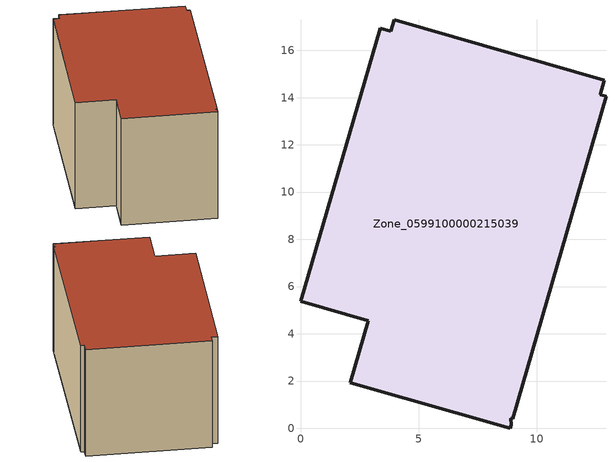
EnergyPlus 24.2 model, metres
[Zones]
Zone_0599100000215039
 floor ground (C_G): 8.99,0.39 8.9,0.42 8.93,0.16 8.88,0 2.11,1.93 2.86,4.56 0,5.38 3.38,16.94 3.83,16.8 3.98,17.3 12.86,14.73 12.7,14.12 12.94,14.05 z3.57
 wall outside (C_F): 8.93,0.16 8.9,0.42 8.99,0.39 12.94,14.05 12.7,14.12 12.86,14.73 3.98,17.3 3.83,16.8 3.38,16.94 0,5.38 2.86,4.56 2.11,1.93 8.88,0 8.93,0.16 z3.57:12.47
 roof outside (C_R): 8.9,0.42 8.99,0.39 12.94,14.05 12.7,14.12 12.86,14.73 3.98,17.3 3.83,16.8 3.38,16.94 0,5.38 2.86,4.56 2.11,1.93 8.88,0 8.93,0.16 z12.47
[BUILDING]
Pand.0599100000215039: North Axis=0; Terrain=City; Loads Convergence Tolerance Value=0.04; Temperature Convergence Tolerance Value=0.4; Solar Distribution=FullExterior; Maximum Number of Warmup Days=25; Minimum Number of Warmup Days=1
[Site:Location]
Rotterdam.The.Hague.AP_ZH_NLD Design_Conditions: Latitude=51.96; Longitude=4.45; Time Zone=1; Elevation=-4.5
[SITE:GROUNDTEMPERATURE:BUILDINGSURFACE]
18, 18, 18, 18, 18, 18, 18, 18, 18, 18, 18, 18
[MATERIAL] Thermal Absorptance=0.9; Solar Absorptance=0.7; Visible Absorptance=0.7
Name | Roughness | Thickness | Conductivity | Density | Specific Heat
G.TC.1946 | MediumSmooth | 0.15 | 1 | 540 | 1210
F.TC.1946 | Rough | 0.3 | 0.857143 | 1920 | 840
R.TC.1946 | MediumRough | 0.2 | 0.909091 | 1500 | 1000
[CONSTRUCTION]
C_G: G.TC.1946
C_F: F.TC.1946
C_R: R.TC.1946
[ZONE]
Zone_0599100000215039: Type=1; Multiplier=1; Ceiling Height=Autocalculate; Volume=Autocalculate; Floor Area=autocalculate; Part of Total Floor Area=Yes
[ZONEINFILTRATION:DESIGNFLOWRATE]
Infil_Zone_0599100000215039: Zone or ZoneList or Space or SpaceList=Zone_0599100000215039; Schedule=AlwaysOn; Design Flow Rate Calculation Method=Flow/Area; Flow Rate per Floor Area=0.003; Constant Term Coefficient=1; Temperature Term Coefficient=0; Velocity Term Coefficient=0; Velocity Squared Term Coefficient=0
[HVACTEMPLATE:ZONE:IDEALLOADSAIRSYSTEM]
Zone_0599100000215039: Maximum Heating Supply Air Temperature=50; Minimum Cooling Supply Air Temperature=13; Maximum Heating Supply Air Humidity Ratio=0.0156; Minimum Cooling Supply Air Humidity Ratio=0.0077; Heating Limit=NoLimit; Cooling Limit=NoLimit; Dehumidification Control Type=ConstantSensibleHeatRatio; Cooling Sensible Heat Ratio=0.7; Dehumidification Setpoint=60; Humidification Control Type=None; Humidification Setpoint=30; Outdoor Air Method=None; Outdoor Air Flow Rate per Person=0.00944; Outdoor Air Flow Rate per Zone Floor Area=0; Outdoor Air Flow Rate per Zone=0; Demand Controlled Ventilation Type=None; Outdoor Air Economizer Type=NoEconomizer; Heat Recovery Type=None; Sensible Heat Recovery Effectiveness=0.7; Latent Heat Recovery Effectiveness=0.65
[ZONECONTROL:THERMOSTAT]
ThermostatControl_Zone_0599100000215039: Zone or ZoneList=Zone_0599100000215039; Control Type Schedule=DualSetpointControlType; Control 1=Thermostat_Zone_0599100000215039; Temperature Difference Between Cutout And Setpoint=0
[THERMOSTATSETPOINT:DUALSETPOINT]
Thermostat_Zone_0599100000215039: Heating Setpoint Temperature Schedule=HeatingSetpoint_Zone_0599100000215039; Cooling Setpoint Temperature Schedule=CoolingSetpoint_Zone_0599100000215039
[SCHEDULE:COMPACT]
HeatingSetpoint_Zone_0599100000215039: Through: 12/31, For: AllDays, Until: 24:00, 21
CoolingSetpoint_Zone_0599100000215039: Through: 12/31, For: AllDays, Until: 24:00, 24
DualSetpointControlType: Through: 12/31, For: AllDays, Until: 24:00, 4
AlwaysOn: Through: 12/31, For: AllDays, Until: 24:00, 1
